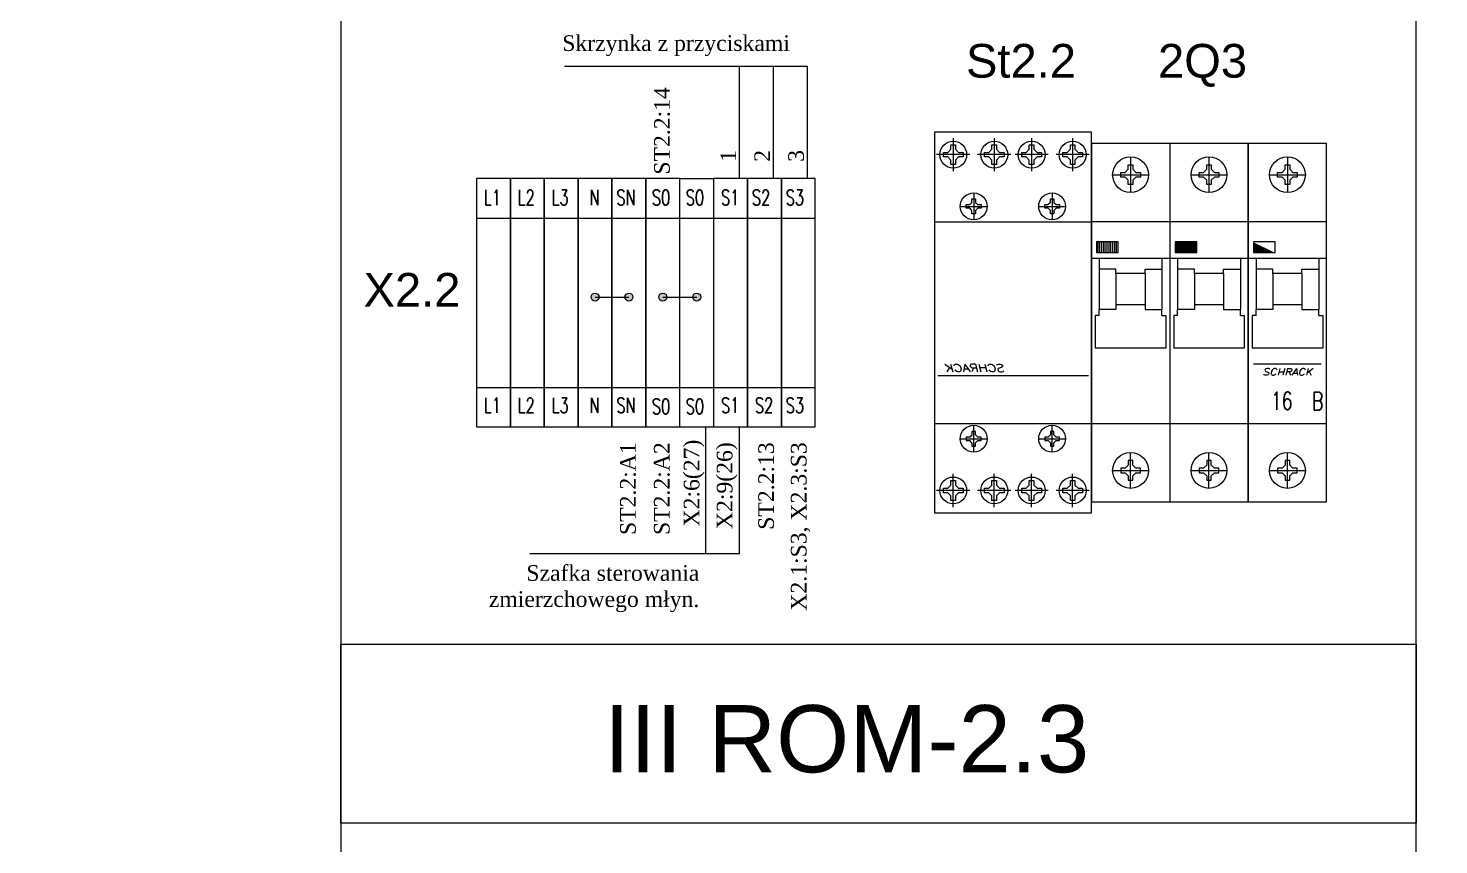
# Model space of a CAD drawing. Header units: millimetres. Extents: x 7130 to 65072, y -4915 to 15466.
# Drawn here: x 57924 to 62359, y 3374 to 5942 of the extents above; entities that cross this region are included whole.
import ezdxf
from ezdxf.enums import TextEntityAlignment as Align

# ---------------------------------------------------------------- set-up
doc = ezdxf.new("R2010")
doc.units = ezdxf.units.MM
doc.header["$LTSCALE"] = 0.3
doc.layers.get('0').update_dxf_attribs({"linetype": 'CONTINUOUS'})
doc.styles.add('Annotative', font='arial.ttf')
doc.styles.add('logo', font='romand.shx', dxfattribs={"oblique": 15, "height": 1.5})
doc.styles.add('OPIS', font='simplex.shx', dxfattribs={"width": 0.7, "height": 4})
doc.styles.get("Standard").update_dxf_attribs({"font": 'romans.shx', "width": 0.7})

msp = doc.modelspace()

# ---------------------------------------------------------------- hatches: boundary and pattern name
at = {"lineweight": 9}
h = msp.add_hatch(dxfattribs=at)
h.set_pattern_fill('ANSI31', color=256, scale=3.522750000000001, angle=45, style=0)
h.set_pattern_definition([(90, (983227372.2759975, 997996037.070297), (-11.18473125, 2.346622895998962e-15), [])])
h.paths.add_polyline_path([(61283.57645750424, 5270.62243156752), (61283.57645750424, 5237.286455144726), (61351.75028839993, 5237.286455144726), (61351.75028839993, 5270.62243156752)])
h = msp.add_hatch(dxfattribs=at)
h.set_pattern_fill('ANSI31', color=256, scale=3.522750000000001, angle=45, style=0)
h.set_pattern_definition([(90, (983227125.6834975, 997996037.070297), (-11.18473125, 2.346622895998962e-15), [])])
h.paths.add_polyline_path([(61530.1689575045, 5270.62243156752), (61530.1689575045, 5237.286455144726), (61598.34278839972, 5237.286455144726), (61598.34278839972, 5270.62243156752)])
h = msp.add_hatch(dxfattribs=at)
h.set_pattern_fill('ANSI31', color=256, scale=3.522750000000001, angle=45, style=0)
h.set_pattern_definition([(90, (983226879.0909976, 997996037.070297), (-11.18473125, 2.346622895998962e-15), [])])
h.paths.add_polyline_path([(61776.7614575043, 5270.62243156752), (61776.7614575043, 5237.286455144726), (61844.93528839998, 5237.286455144726), (61844.93528839998, 5270.62243156752)])
h = msp.add_hatch(color=256, dxfattribs=at)
h.dxf.hatch_style = 1
h.paths.add_polyline_path([(59693.86778355535, 5096.895346674369, 1), (59719.12748462666, 5096.895346674369, 1)])
h.paths.add_polyline_path([(59800.39574355591, 5096.895346674369, 1), (59825.65544462629, 5096.895346674369, 1)])
h = msp.add_hatch(color=256, dxfattribs=at)
h.dxf.hatch_style = 1
h.paths.add_polyline_path([(59906.92370355554, 5096.895346674369, 1), (59932.18340462685, 5096.895346674369, 1)])
h.paths.add_polyline_path([(60013.4516635561, 5096.895346674369, 1), (60038.71136462648, 5096.895346674369, 1)])

# ---------------------------------------------------------------- linework, layer by layer
for p, q in [((59610.62036149722, 5823.00001097584), (60374.17882325087, 5823.00001097584)), ((60161.12290325161, 5469.730392697733), (60161.12290325161, 5823.00001097584)), ((60267.65086325124, 5469.730392697733), (60267.65086325124, 5823.00001097584)), ((60374.17882325087, 5469.730392697733), (60374.17882325087, 5823.00001097584)), ((60832.60475775419, 5596.874054037035), (60832.60475775419, 5492.679440705397)), ((60961.59305094049, 5596.874054037035), (60961.59305094049, 5492.679440705397)), ((61079.19725775399, 5596.874054037035), (61079.19725775399, 5492.679440705397)), ((61208.18555094075, 5596.874054037035), (61208.18555094075, 5492.679440705397)), ((60884.70206442015, 5544.776747371245), (60780.50745108823, 5544.776747371245)), ((60801.60455792217, 5552.03361237963), (60815.6494874885, 5552.03361237963)), ((60801.60455792217, 5544.776747371245), (60801.60455792217, 5552.03361237963)), ((60801.60455792217, 5537.519882362831), (60801.60455792217, 5544.776747371245)), ((60825.34789295594, 5561.732017847273), (60815.6494874885, 5552.03361237963)), ((60825.34789295594, 5561.732017847273), (60825.34789295594, 5575.776947203267)), ((60825.34789295594, 5575.776947203267), (60832.60475775419, 5575.776947203267)), ((60832.60475775419, 5575.776947203267), (60839.86162276292, 5575.776947203267)), ((60839.86162276292, 5575.776947203267), (60839.86162276292, 5561.732017637289)), ((60839.86162255291, 5561.732017847273), (60849.56002802035, 5552.03361237963)), ((60849.56002802035, 5552.03361237963), (60863.60495779623, 5552.03361237963)), ((60863.60495779623, 5552.03361237963), (60863.60495779623, 5544.776747371245)), ((60863.60495779623, 5544.776747371245), (60863.60495779623, 5537.519882362831)), ((61013.69035760645, 5544.776747371245), (60909.49574427499, 5544.776747371245)), ((60930.59285110846, 5552.03361237963), (60944.63778067433, 5552.03361237963)), ((60930.59285110846, 5544.776747371245), (60930.59285110846, 5552.03361237963)), ((60930.59285110846, 5537.519882362831), (60930.59285110846, 5544.776747371245)), ((60954.33618614223, 5561.732017847273), (60944.63778067433, 5552.03361237963)), ((60954.33618614223, 5561.732017847273), (60954.33618614223, 5575.776947203267)), ((60954.33618614223, 5575.776947203267), (60961.59305094049, 5575.776947203267)), ((60961.59305094049, 5575.776947203267), (60968.84991594875, 5575.776947203267)), ((60968.84991594875, 5575.776947203267), (60968.84991594875, 5561.732017637289)), ((60968.84991573921, 5561.732017847273), (60978.54832120618, 5552.03361237963)), ((60978.54832120618, 5552.03361237963), (60992.59325098252, 5552.03361237963)), ((60992.59325098252, 5552.03361237963), (60992.59325098252, 5544.776747371245)), ((60992.59325098252, 5544.776747371245), (60992.59325098252, 5537.519882362831)), ((61131.29456441995, 5544.776747371245), (61027.09995108849, 5544.776747371245)), ((61048.19705792196, 5552.03361237963), (61062.24198748829, 5552.03361237963)), ((61048.19705792196, 5544.776747371245), (61048.19705792196, 5552.03361237963)), ((61048.19705792196, 5537.519882362831), (61048.19705792196, 5544.776747371245)), ((61071.94039295573, 5561.732017847273), (61062.24198748829, 5552.03361237963)), ((61071.94039295573, 5561.732017847273), (61071.94039295573, 5575.776947203267)), ((61071.94039295573, 5575.776947203267), (61079.19725775399, 5575.776947203267)), ((61079.19725775399, 5575.776947203267), (61086.45412276272, 5575.776947203267)), ((61086.45412276272, 5575.776947203267), (61086.45412276272, 5561.732017637289)), ((61086.45412255271, 5561.732017847273), (61096.15252802061, 5552.03361237963)), ((61096.15252802061, 5552.03361237963), (61110.19745779602, 5552.03361237963)), ((61110.19745779602, 5552.03361237963), (61110.19745779602, 5544.776747371245)), ((61110.19745779602, 5544.776747371245), (61110.19745779602, 5537.519882362831)), ((61260.28285760578, 5544.776747371245), (61156.08824427478, 5544.776747371245)), ((61177.18535110872, 5552.03361237963), (61191.23028067459, 5552.03361237963)), ((61177.18535110872, 5544.776747371245), (61177.18535110872, 5552.03361237963)), ((61177.18535110872, 5537.519882362831), (61177.18535110872, 5544.776747371245)), ((61200.92868614203, 5561.732017847273), (61191.23028067459, 5552.03361237963)), ((61200.92868614203, 5561.732017847273), (61200.92868614203, 5575.776947203267)), ((61200.92868614203, 5575.776947203267), (61208.18555094075, 5575.776947203267)), ((61208.18555094075, 5575.776947203267), (61215.44241594902, 5575.776947203267)), ((61215.44241594902, 5575.776947203267), (61215.44241594902, 5561.732017637289)), ((61215.44241573854, 5561.732017847273), (61225.14082120644, 5552.03361237963)), ((61225.14082120644, 5552.03361237963), (61239.18575098232, 5552.03361237963)), ((61239.18575098232, 5552.03361237963), (61239.18575098232, 5544.776747371245)), ((61239.18575098232, 5544.776747371245), (61239.18575098232, 5537.519882362831)), ((61513.58015434729, 5580.348572948831), (61266.98765434703, 5580.348572948831)), ((61266.98765434703, 5580.348572948831), (61266.98765434703, 4453.068572948832)), ((61513.58015434729, 5580.348572948831), (61513.58015434729, 4453.068572948832)), ((61760.17265434755, 5580.348572948831), (61513.58015434729, 5580.348572948831)), ((61760.17265434755, 5580.348572948831), (61760.17265434755, 4453.068572948832)), ((61760.17265434755, 4453.068572948832), (61760.17265434755, 5580.348572948831)), ((62006.76515434735, 5580.348572948831), (61760.17265434755, 5580.348572948831)), ((62006.76515434735, 4453.068572948832), (62006.76515434735, 5580.348572948831)), ((60815.6494874885, 5537.519882362831), (60801.60455792217, 5537.519882362831)), ((60825.34789295594, 5527.821476895188), (60815.6494874885, 5537.519882362831)), ((60825.34789295594, 5513.776547329238), (60825.34789295594, 5527.821476895188)), ((60832.60475775419, 5513.776547329238), (60825.34789295594, 5513.776547329238)), ((60839.86162276292, 5513.776547329238), (60832.60475775419, 5513.776547329238)), ((60839.86162255291, 5527.821476895188), (60849.56002802035, 5537.519882362831)), ((60839.86162276292, 5527.821477105172), (60839.86162276292, 5513.776547329238)), ((60863.60495779623, 5537.519882362831), (60849.56002802035, 5537.519882362831)), ((60944.63778067433, 5537.519882362831), (60930.59285110846, 5537.519882362831)), ((60954.33618614223, 5527.821476895188), (60944.63778067433, 5537.519882362831)), ((60954.33618614223, 5513.776547329238), (60954.33618614223, 5527.821476895188)), ((60961.59305094049, 5513.776547329238), (60954.33618614223, 5513.776547329238)), ((60968.84991594875, 5513.776547329238), (60961.59305094049, 5513.776547329238)), ((60968.84991573921, 5527.821476895188), (60978.54832120618, 5537.519882362831)), ((60968.84991594875, 5527.821477105172), (60968.84991594875, 5513.776547329238)), ((60992.59325098252, 5537.519882362831), (60978.54832120618, 5537.519882362831)), ((61062.24198748829, 5537.519882362831), (61048.19705792196, 5537.519882362831)), ((61071.94039295573, 5527.821476895188), (61062.24198748829, 5537.519882362831)), ((61071.94039295573, 5513.776547329238), (61071.94039295573, 5527.821476895188)), ((61079.19725775399, 5513.776547329238), (61071.94039295573, 5513.776547329238)), ((61086.45412276272, 5513.776547329238), (61079.19725775399, 5513.776547329238)), ((61086.45412255271, 5527.821476895188), (61096.15252802061, 5537.519882362831)), ((61086.45412276272, 5527.821477105172), (61086.45412276272, 5513.776547329238)), ((61110.19745779602, 5537.519882362831), (61096.15252802061, 5537.519882362831)), ((61191.23028067459, 5537.519882362831), (61177.18535110872, 5537.519882362831)), ((61200.92868614203, 5527.821476895188), (61191.23028067459, 5537.519882362831)), ((61200.92868614203, 5513.776547329238), (61200.92868614203, 5527.821476895188)), ((61208.18555094075, 5513.776547329238), (61200.92868614203, 5513.776547329238)), ((61215.44241594902, 5513.776547329238), (61208.18555094075, 5513.776547329238)), ((61215.44241573854, 5527.821476895188), (61225.14082120644, 5537.519882362831)), ((61215.44241594902, 5527.821477105172), (61215.44241594902, 5513.776547329238)), ((61239.18575098232, 5537.519882362831), (61225.14082120644, 5537.519882362831)), ((61383.02703933889, 5512.71177299085), (61390.28390434763, 5512.71177299085)), ((61383.02703933889, 5498.666843214887), (61383.02703933889, 5512.71177299085)), ((61390.28390434763, 5538.075572948845), (61390.28390434763, 5425.347572948842)), ((61390.28390434763, 5512.71177299085), (61397.54076914588, 5512.71177299085)), ((61397.54076914588, 5512.71177299085), (61397.54076914588, 5498.666843424871)), ((61629.61953933915, 5498.666843214887), (61629.61953933915, 5512.71177299085)), ((61629.61953933915, 5512.71177299085), (61636.87640434742, 5512.71177299085)), ((61636.87640434742, 5538.075572948845), (61636.87640434742, 5425.347572948842)), ((61636.87640434742, 5512.71177299085), (61644.13326914568, 5512.71177299085)), ((61644.13326914568, 5512.71177299085), (61644.13326914568, 5498.666843424871)), ((61876.21203933895, 5498.666843214887), (61876.21203933895, 5512.71177299085)), ((61876.21203933895, 5512.71177299085), (61883.46890434768, 5512.71177299085)), ((61883.46890434768, 5538.075572948845), (61883.46890434768, 5425.347572948842)), ((61883.46890434768, 5512.71177299085), (61890.72576914547, 5512.71177299085)), ((61890.72576914547, 5512.71177299085), (61890.72576914547, 5498.666843424871)), ((59972.76605934981, 5469.730392697733), (60079.29401934944, 5469.730392697733)), ((61333.91990434757, 5481.711572948843), (61446.64790434769, 5481.711572948843)), ((61359.28370430559, 5481.711572948843), (61359.28370430559, 5488.968437957228)), ((61359.28370430559, 5488.968437957228), (61373.328634081, 5488.968437957228)), ((61359.28370430559, 5474.454707940429), (61359.28370430559, 5481.711572948843)), ((61373.328634081, 5474.454707940429), (61359.28370430559, 5474.454707940429)), ((61383.02703954891, 5498.666843424871), (61373.328634081, 5488.968437957228)), ((61383.02703954891, 5464.756302472815), (61373.328634081, 5474.454707940429)), ((61383.02703933889, 5450.711373116821), (61383.02703933889, 5464.75630268277)), ((61397.54076914588, 5498.666843424871), (61407.23917461332, 5488.968437957228)), ((61397.54076914588, 5464.756302472815), (61407.23917461332, 5474.454707940429)), ((61397.54076914588, 5464.756302472815), (61397.54076914588, 5450.711373116821)), ((61407.23917461332, 5488.968437957228), (61421.28410417965, 5488.968437957228)), ((61421.28410417965, 5474.454707940429), (61407.23917461332, 5474.454707940429)), ((61421.28410417965, 5488.968437957228), (61421.28410417965, 5481.711572948843)), ((61421.28410417965, 5481.711572948843), (61421.28410417965, 5474.454707940429)), ((61580.51240434736, 5481.711572948843), (61693.24040434702, 5481.711572948843)), ((61605.87620430539, 5488.968437957228), (61619.92113408126, 5488.968437957228)), ((61605.87620430539, 5481.711572948843), (61605.87620430539, 5488.968437957228)), ((61605.87620430539, 5474.454707940429), (61605.87620430539, 5481.711572948843)), ((61619.92113408126, 5474.454707940429), (61605.87620430539, 5474.454707940429)), ((61629.61953954917, 5498.666843424871), (61619.92113408126, 5488.968437957228)), ((61629.61953954917, 5464.756302472815), (61619.92113408126, 5474.454707940429)), ((61629.61953933915, 5450.711373116821), (61629.61953933915, 5464.75630268277)), ((61644.13326914568, 5498.666843424871), (61653.83167461312, 5488.968437957228)), ((61644.13326914568, 5464.756302472815), (61653.83167461312, 5474.454707940429)), ((61644.13326914568, 5464.756302472815), (61644.13326914568, 5450.711373116821)), ((61653.83167461312, 5488.968437957228), (61667.87660417944, 5488.968437957228)), ((61667.87660417944, 5474.454707940429), (61653.83167461312, 5474.454707940429)), ((61667.87660417944, 5488.968437957228), (61667.87660417944, 5481.711572948843)), ((61667.87660417944, 5481.711572948843), (61667.87660417944, 5474.454707940429)), ((61827.10490434762, 5481.711572948843), (61939.83290434728, 5481.711572948843)), ((61852.46870430565, 5488.968437957228), (61866.51363408152, 5488.968437957228)), ((61852.46870430565, 5481.711572948843), (61852.46870430565, 5488.968437957228)), ((61852.46870430565, 5474.454707940429), (61852.46870430565, 5481.711572948843)), ((61866.51363408152, 5474.454707940429), (61852.46870430565, 5474.454707940429)), ((61876.21203954896, 5498.666843424871), (61866.51363408152, 5488.968437957228)), ((61876.21203954896, 5464.756302472815), (61866.51363408152, 5474.454707940429)), ((61876.21203933895, 5450.711373116821), (61876.21203933895, 5464.75630268277)), ((61890.72576914547, 5498.666843424871), (61900.42417461338, 5488.968437957228)), ((61890.72576914547, 5464.756302472815), (61900.42417461338, 5474.454707940429)), ((61890.72576914547, 5464.756302472815), (61890.72576914547, 5450.711373116821)), ((61900.42417461338, 5488.968437957228), (61914.46910417971, 5488.968437957228)), ((61914.46910417971, 5474.454707940429), (61900.42417461338, 5474.454707940429)), ((61914.46910417971, 5488.968437957228), (61914.46910417971, 5481.711572948843)), ((61914.46910417971, 5481.711572948843), (61914.46910417971, 5474.454707940429)), ((60897.09890434757, 5424.350389413914), (60897.09890434757, 5339.778573814343)), ((61143.69140434737, 5424.350389413914), (61143.69140434737, 5339.778573814343)), ((61390.28390434763, 5450.711373116821), (61383.02703933889, 5450.711373116821)), ((61397.54076914588, 5450.711373116821), (61390.28390434763, 5450.711373116821)), ((61636.87640434742, 5450.711373116821), (61629.61953933915, 5450.711373116821)), ((61644.13326914568, 5450.711373116821), (61636.87640434742, 5450.711373116821)), ((61883.46890434768, 5450.711373116821), (61876.21203933895, 5450.711373116821)), ((61890.72576914547, 5450.711373116821), (61883.46890434768, 5450.711373116821)), ((60854.81299654726, 5382.064481614158), (60939.38481214741, 5382.064481614158)), ((60873.84165502625, 5382.064481614158), (60873.84165502625, 5387.508792249428)), ((60873.84165502625, 5387.508792249428), (60884.37856875738, 5387.508792249428)), ((60873.84165502625, 5376.620170978858), (60873.84165502625, 5382.064481614158)), ((60884.37856875738, 5376.620170978858), (60873.84165502625, 5376.620170978858)), ((60891.65459386917, 5394.78481736168), (60884.37856875738, 5387.508792249428)), ((60891.65459386917, 5369.344145866606), (60884.37856875738, 5376.620170978858)), ((60891.65459371178, 5394.784817203996), (60891.65459371178, 5405.321730935568)), ((60891.65459371178, 5405.321730935568), (60897.09890434757, 5405.321730935568)), ((60891.65459371178, 5358.807232449966), (60891.65459371178, 5369.344146024261)), ((60897.09890434757, 5405.321730935568), (60902.54321482551, 5405.321730935568)), ((60902.54321482551, 5405.321730935568), (60902.54321482551, 5394.78481736168)), ((60902.54321482551, 5394.78481736168), (60909.81923993729, 5387.508792249428)), ((60902.54321482551, 5369.344145866606), (60909.81923993729, 5376.620170978858)), ((60902.54321482551, 5369.344145866606), (60902.54321482551, 5358.807232449966)), ((60909.81923993729, 5387.508792249428), (60920.3561535115, 5387.508792249428)), ((60920.3561535115, 5376.620170978858), (60909.81923993729, 5376.620170978858)), ((60920.3561535115, 5387.508792249428), (60920.3561535115, 5382.064481614158)), ((60920.3561535115, 5382.064481614158), (60920.3561535115, 5376.620170978858)), ((61101.40549654752, 5382.064481614158), (61185.97731214721, 5382.064481614158)), ((61120.43415502604, 5382.064481614158), (61120.43415502604, 5387.508792249428)), ((61120.43415502604, 5387.508792249428), (61130.97106875764, 5387.508792249428)), ((61120.43415502604, 5376.620170978858), (61120.43415502604, 5382.064481614158)), ((61130.97106875764, 5376.620170978858), (61120.43415502604, 5376.620170978858)), ((61138.24709386943, 5394.78481736168), (61130.97106875764, 5387.508792249428)), ((61138.24709386943, 5369.344145866606), (61130.97106875764, 5376.620170978858)), ((61138.24709371204, 5394.784817203996), (61138.24709371204, 5405.321730935568)), ((61138.24709371204, 5405.321730935568), (61143.69140434737, 5405.321730935568)), ((61138.24709371204, 5358.807232449966), (61138.24709371204, 5369.344146024261)), ((61143.69140434737, 5405.321730935568), (61149.1357148253, 5405.321730935568)), ((61149.1357148253, 5405.321730935568), (61149.1357148253, 5394.78481736168)), ((61149.1357148253, 5394.78481736168), (61156.41173993709, 5387.508792249428)), ((61149.1357148253, 5369.344145866606), (61156.41173993709, 5376.620170978858)), ((61149.1357148253, 5369.344145866606), (61149.1357148253, 5358.807232449966)), ((61156.41173993709, 5387.508792249428), (61166.9486535113, 5387.508792249428)), ((61166.9486535113, 5376.620170978858), (61156.41173993709, 5376.620170978858)), ((61166.9486535113, 5387.508792249428), (61166.9486535113, 5382.064481614158)), ((61166.9486535113, 5382.064481614158), (61166.9486535113, 5376.620170978858)), ((59333.59829934972, 5345.447772697749), (59440.12625934981, 5345.447772697749)), ((59440.12625934981, 5345.447772697749), (59546.65421934944, 5345.447772697749)), ((59546.65421934944, 5345.447772697749), (59653.18217935, 5345.447772697749)), ((59653.18217935, 5345.447772697749), (59759.71013934963, 5345.447772697749)), ((59759.71013934963, 5345.447772697749), (59866.23809934972, 5345.447772697749)), ((59866.23809934972, 5345.447772697749), (59972.76605934981, 5345.447772697749)), ((59972.76605934981, 5345.447772697749), (60079.29401934944, 5345.447772697749)), ((60079.29401934944, 5345.447772697749), (60185.82197934954, 5345.447772697749)), ((60185.82197934954, 5345.447772697749), (60292.34993934963, 5345.447772697749)), ((60292.34993934963, 5345.447772697749), (60398.87789934973, 5345.447772697749)), ((60773.80265434744, 5333.756072949036), (61020.39515434724, 5333.756072949036)), ((60897.09890434757, 5358.807232449966), (60891.65459371178, 5358.807232449966)), ((60902.54321482551, 5358.807232449966), (60897.09890434757, 5358.807232449966)), ((61020.39515434724, 5333.756072949036), (61266.98765434703, 5333.756072949036)), ((61143.69140434737, 5358.807232449966), (61138.24709371204, 5358.807232449966)), ((61149.1357148253, 5358.807232449966), (61143.69140434737, 5358.807232449966)), ((61513.58015434729, 5334.013708074897), (61266.98765434703, 5334.013708074897)), ((61760.17265434755, 5334.013708074897), (61513.58015434729, 5334.013708074897)), ((62006.76515434735, 5334.013708074897), (61760.17265434755, 5334.013708074897)), ((61513.58015413728, 5218.209872906824), (61266.98765434703, 5218.209872906824)), ((61291.64690434706, 5218.209872906824), (61291.64690434706, 5058.135131294897)), ((61488.92090434727, 5218.209872906824), (61488.92090434727, 5058.135131294897)), ((61760.17265413707, 5218.209872906824), (61513.58015434729, 5218.209872906824)), ((61538.23940434732, 5218.209872906824), (61538.23940434732, 5058.135131294897)), ((61735.51340434706, 5218.209872906824), (61735.51340434706, 5058.135131294897)), ((62006.76515413733, 5218.209872906824), (61760.17265434755, 5218.209872906824)), ((61784.83190434758, 5218.209872906824), (61784.83190434758, 5058.135131294897)), ((61982.10590434732, 5218.209872906824), (61982.10590434732, 5058.135131294897)), ((61344.48815434758, 5184.954131294915), (61291.64690434706, 5184.954131294915)), ((61344.48815434758, 5170.8631312949), (61344.48815434758, 5184.954131294915)), ((61436.07965434768, 5170.8631312949), (61344.48815434758, 5170.8631312949)), ((61344.48815434758, 5170.8631312949), (61344.48815434758, 5072.226131294912)), ((61436.07965434768, 5184.954131294915), (61488.92090434727, 5184.954131294915)), ((61436.07965434768, 5170.8631312949), (61436.07965434768, 5184.954131294915)), ((61436.07965434768, 5170.8631312949), (61436.07965434768, 5072.226131294912)), ((61591.08065434737, 5184.954131294915), (61538.23940434732, 5184.954131294915)), ((61591.08065434737, 5170.8631312949), (61591.08065434737, 5184.954131294915)), ((61591.08065434737, 5170.8631312949), (61591.08065434737, 5072.226131294912)), ((61682.672154347, 5170.8631312949), (61591.08065434737, 5170.8631312949)), ((61682.672154347, 5170.8631312949), (61682.672154347, 5184.954131294915)), ((61682.672154347, 5184.954131294915), (61735.51340434706, 5184.954131294915)), ((61682.672154347, 5170.8631312949), (61682.672154347, 5072.226131294912)), ((61837.67315434763, 5184.954131294915), (61784.83190434758, 5184.954131294915)), ((61837.67315434763, 5170.8631312949), (61837.67315434763, 5184.954131294915)), ((61837.67315434763, 5170.8631312949), (61837.67315434763, 5072.226131294912)), ((61929.26465434727, 5170.8631312949), (61837.67315434763, 5170.8631312949)), ((61929.26465434727, 5170.8631312949), (61929.26465434727, 5184.954131294915)), ((61929.26465434727, 5184.954131294915), (61982.10590434732, 5184.954131294915)), ((61929.26465434727, 5170.8631312949), (61929.26465434727, 5072.226131294912)), ((59706.49763409147, 5096.89534667437), (59813.0255940911, 5096.89534667437)), ((59919.5535540912, 5096.89534667437), (60026.08151409129, 5096.89534667437)), ((61291.64690434706, 5039.372480266262), (61291.64690434706, 5058.135131294897)), ((61344.48815434758, 5058.135131294897), (61291.64690434706, 5058.135131294897)), ((61436.07965434768, 5072.226131294912), (61344.48815434758, 5072.226131294912)), ((61344.48815434758, 5072.226131294912), (61344.48815434758, 5058.135131294897)), ((61436.07965434768, 5072.226131294912), (61436.07965434768, 5058.135131294897)), ((61436.07965434768, 5058.135131294897), (61488.92090434727, 5058.135131294897)), ((61488.92090434727, 5039.372480266262), (61488.92090434727, 5058.135131294897)), ((61591.08065434737, 5058.135131294897), (61538.23940434732, 5058.135131294897)), ((61538.23940434732, 5039.372480266262), (61538.23940434732, 5058.135131294897)), ((61591.08065434737, 5072.226131294912), (61591.08065434737, 5058.135131294897)), ((61682.672154347, 5072.226131294912), (61591.08065434737, 5072.226131294912)), ((61682.672154347, 5072.226131294912), (61682.672154347, 5058.135131294897)), ((61682.672154347, 5058.135131294897), (61735.51340434706, 5058.135131294897)), ((61735.51340434706, 5039.372480266262), (61735.51340434706, 5058.135131294897)), ((61837.67315434763, 5058.135131294897), (61784.83190434758, 5058.135131294897)), ((61784.83190434758, 5039.372480266262), (61784.83190434758, 5058.135131294897)), ((61837.67315434763, 5072.226131294912), (61837.67315434763, 5058.135131294897)), ((61929.26465434727, 5072.226131294912), (61837.67315434763, 5072.226131294912)), ((61929.26465434727, 5072.226131294912), (61929.26465434727, 5058.135131294897)), ((61929.26465434727, 5058.135131294897), (61982.10590434732, 5058.135131294897)), ((61982.10590434732, 5039.372480266262), (61982.10590434732, 5058.135131294897)), ((61279.31727934728, 5039.372480266262), (61279.31727934728, 4935.798336109641)), ((61291.64690434706, 5039.372480266262), (61279.31727934728, 5039.372480266262)), ((61488.92090434727, 5039.372480266262), (61501.25052934705, 5039.372480266262)), ((61501.25052934705, 5039.372480266262), (61501.25052934705, 4935.798336109641)), ((61525.90977934707, 5039.372480266262), (61525.90977934707, 4935.798336109641)), ((61538.23940434732, 5039.372480266262), (61525.90977934707, 5039.372480266262)), ((61735.51340434706, 5039.372480266262), (61747.84302934731, 5039.372480266262)), ((61747.84302934731, 5039.372480266262), (61747.84302934731, 4935.798336109641)), ((61772.50227934733, 5039.372480266262), (61772.50227934733, 4935.798336109641)), ((61784.83190434758, 5039.372480266262), (61772.50227934733, 5039.372480266262)), ((61982.10590434732, 5039.372480266262), (61994.43552934757, 5039.372480266262)), ((61994.43552934757, 5039.372480266262), (61994.43552934757, 4935.798336109641)), ((61501.25052934705, 4935.798336109641), (61279.31727934728, 4935.798335899657)), ((61747.84302934731, 4935.798336109641), (61525.90977934707, 4935.798335899657)), ((61994.43552934757, 4935.798336109641), (61772.50227934733, 4935.798335899657)), ((61989.93160878128, 4885.916396750748), (61777.35658188775, 4885.916396540764)), ((61030.6741449447, 4849.698452496028), (60784.0816449449, 4849.698452496028)), ((61257.74783696659, 4849.698452496028), (61030.6741449447, 4849.698452496028)), ((59333.59829934972, 4812.807972697716), (59440.12625934981, 4812.807972697716)), ((59440.12625934981, 4812.807972697716), (59546.65421934944, 4812.807972697716)), ((59546.65421934944, 4812.807972697716), (59653.18217935, 4812.807972697716)), ((59653.18217935, 4812.807972697716), (59759.71013934963, 4812.807972697716)), ((59759.71013934963, 4812.807972697716), (59866.23809934972, 4812.807972697716)), ((59866.23809934972, 4812.807972697716), (59972.76605934981, 4812.807972697716)), ((59972.76605934981, 4812.807972697716), (60079.29401934944, 4812.807972697716)), ((60079.29401934944, 4812.807972697716), (60185.82197934954, 4812.807972697716)), ((60185.82197934954, 4812.807972697716), (60292.34993934963, 4812.807972697716)), ((60292.34993934963, 4812.807972697716), (60398.87789934973, 4812.807972697716)), ((59972.76605934981, 4688.525352697732), (60079.29401934944, 4688.525352697732)), ((60054.59494325105, 4289.969709449622), (60054.59494325105, 4688.525352697732)), ((60161.12290325161, 4289.969709449622), (60161.12290325161, 4688.525352697732)), ((60773.80265434744, 4699.661072949035), (61020.39515434724, 4699.661072949035)), ((60891.65459386917, 4664.073000031087), (60884.37856875738, 4656.796974918805)), ((60897.09890434757, 4674.609913447697), (60891.65459371178, 4674.609913447697)), ((60891.65459371178, 4674.609913447697), (60891.65459371178, 4664.072999873402)), ((60897.09890434757, 4609.066756483749), (60897.09890434757, 4693.63857208335)), ((60902.54321482551, 4674.609913447697), (60897.09890434757, 4674.609913447697)), ((60902.54321482551, 4664.073000031087), (60902.54321482551, 4674.609913447697)), ((60902.54321482551, 4664.073000031087), (60909.81923993729, 4656.796974918805)), ((61020.39515434724, 4699.661072949035), (61266.98765434703, 4699.661072949035)), ((61138.24709386943, 4664.073000031087), (61130.97106875764, 4656.796974918805)), ((61143.69140434737, 4674.609913447697), (61138.24709371204, 4674.609913447697)), ((61138.24709371204, 4674.609913447697), (61138.24709371204, 4664.072999873402)), ((61143.69140434737, 4609.066756483749), (61143.69140434737, 4693.63857208335)), ((61149.1357148253, 4674.609913447697), (61143.69140434737, 4674.609913447697)), ((61149.1357148253, 4664.073000031087), (61149.1357148253, 4674.609913447697)), ((61149.1357148253, 4664.073000031087), (61156.41173993709, 4656.796974918805)), ((61266.98765434703, 4699.661072948831), (61513.58015434729, 4699.661072948831)), ((61513.58015434729, 4699.661072948831), (61760.17265434755, 4699.661072948831)), ((61760.17265434755, 4699.661072948831), (62006.76515434735, 4699.661072948831)), ((60854.81299654726, 4651.352664283535), (60939.38481214741, 4651.352664283535)), ((60884.37856875738, 4656.796974918805), (60873.84165502625, 4656.796974918805)), ((60873.84165502625, 4656.796974918805), (60873.84165502625, 4651.352664283535)), ((60873.84165502625, 4651.352664283535), (60873.84165502625, 4645.908353648265)), ((60873.84165502625, 4645.908353648265), (60884.37856875738, 4645.908353648265)), ((60891.65459386917, 4638.632328535983), (60884.37856875738, 4645.908353648265)), ((60891.65459371178, 4638.632328693668), (60891.65459371178, 4628.095414962096)), ((60891.65459371178, 4628.095414962096), (60897.09890434757, 4628.095414962096)), ((60897.09890434757, 4628.095414962096), (60902.54321482551, 4628.095414962096)), ((60902.54321482551, 4638.632328535983), (60909.81923993729, 4645.908353648265)), ((60902.54321482551, 4628.095414962096), (60902.54321482551, 4638.632328535983)), ((60920.3561535115, 4656.796974918805), (60909.81923993729, 4656.796974918805)), ((60909.81923993729, 4645.908353648265), (60920.3561535115, 4645.908353648265)), ((60920.3561535115, 4651.352664283535), (60920.3561535115, 4656.796974918805)), ((60920.3561535115, 4645.908353648265), (60920.3561535115, 4651.352664283535)), ((61101.40549654752, 4651.352664283535), (61185.97731214721, 4651.352664283535)), ((61130.97106875764, 4656.796974918805), (61120.43415502604, 4656.796974918805)), ((61120.43415502604, 4656.796974918805), (61120.43415502604, 4651.352664283535)), ((61120.43415502604, 4651.352664283535), (61120.43415502604, 4645.908353648265)), ((61120.43415502604, 4645.908353648265), (61130.97106875764, 4645.908353648265)), ((61138.24709386943, 4638.632328535983), (61130.97106875764, 4645.908353648265)), ((61138.24709371204, 4638.632328693668), (61138.24709371204, 4628.095414962096)), ((61138.24709371204, 4628.095414962096), (61143.69140434737, 4628.095414962096)), ((61143.69140434737, 4628.095414962096), (61149.1357148253, 4628.095414962096)), ((61149.1357148253, 4638.632328535983), (61156.41173993709, 4645.908353648265)), ((61149.1357148253, 4628.095414962096), (61149.1357148253, 4638.632328535983)), ((61166.9486535113, 4656.796974918805), (61156.41173993709, 4656.796974918805)), ((61156.41173993709, 4645.908353648265), (61166.9486535113, 4645.908353648265)), ((61166.9486535113, 4651.352664283535), (61166.9486535113, 4656.796974918805)), ((61166.9486535113, 4645.908353648265), (61166.9486535113, 4651.352664283535)), ((61383.02703954891, 4568.660843424848), (61373.328634081, 4558.962437957234)), ((61383.02703933889, 4582.705772780871), (61383.02703933889, 4568.660843214893)), ((61390.28390434763, 4582.705772780871), (61383.02703933889, 4582.705772780871)), ((61390.28390434763, 4495.341572948819), (61390.28390434763, 4608.069572948822)), ((61397.54076914588, 4582.705772780871), (61390.28390434763, 4582.705772780871)), ((61397.54076914588, 4568.660843424848), (61397.54076914588, 4582.705772780871)), ((61397.54076914588, 4568.660843424848), (61407.23917461332, 4558.962437957234)), ((61629.61953954917, 4568.660843424848), (61619.92113408126, 4558.962437957234)), ((61636.87640434742, 4582.705772780871), (61629.61953933915, 4582.705772780871)), ((61629.61953933915, 4582.705772780871), (61629.61953933915, 4568.660843214893)), ((61636.87640434742, 4495.341572948819), (61636.87640434742, 4608.069572948822)), ((61644.13326914568, 4582.705772780871), (61636.87640434742, 4582.705772780871)), ((61644.13326914568, 4568.660843424848), (61644.13326914568, 4582.705772780871)), ((61644.13326914568, 4568.660843424848), (61653.83167461312, 4558.962437957234)), ((61876.21203954896, 4568.660843424848), (61866.51363408152, 4558.962437957234)), ((61883.46890434768, 4582.705772780871), (61876.21203933895, 4582.705772780871)), ((61876.21203933895, 4582.705772780871), (61876.21203933895, 4568.660843214893)), ((61883.46890434768, 4495.341572948819), (61883.46890434768, 4608.069572948822)), ((61890.72576914547, 4582.705772780871), (61883.46890434768, 4582.705772780871)), ((61890.72576914547, 4568.660843424848), (61890.72576914547, 4582.705772780871)), ((61890.72576914547, 4568.660843424848), (61900.42417461338, 4558.962437957234)), ((60832.60475775419, 4436.5430918606), (60832.60475775419, 4540.737705192267)), ((60961.59305094049, 4436.5430918606), (60961.59305094049, 4540.737705192267)), ((61079.19725775399, 4436.5430918606), (61079.19725775399, 4540.737705192267)), ((61208.18555094075, 4436.5430918606), (61208.18555094075, 4540.737705192267)), ((61333.91990434757, 4551.705572948849), (61446.64790434769, 4551.705572948849)), ((61373.328634081, 4558.962437957234), (61359.28370430559, 4558.962437957234)), ((61359.28370430559, 4558.962437957234), (61359.28370430559, 4551.705572948849)), ((61359.28370430559, 4551.705572948849), (61359.28370430559, 4544.448707940435)), ((61359.28370430559, 4544.448707940435), (61373.328634081, 4544.448707940435)), ((61383.02703954891, 4534.750302472792), (61373.328634081, 4544.448707940435)), ((61383.02703933889, 4534.750302682776), (61383.02703933889, 4520.705372906843)), ((61397.54076914588, 4534.750302472792), (61407.23917461332, 4544.448707940435)), ((61397.54076914588, 4520.705372906843), (61397.54076914588, 4534.750302472792)), ((61421.28410417965, 4558.962437957234), (61407.23917461332, 4558.962437957234)), ((61407.23917461332, 4544.448707940435), (61421.28410417965, 4544.448707940435)), ((61421.28410417965, 4551.705572948849), (61421.28410417965, 4558.962437957234)), ((61421.28410417965, 4544.448707940435), (61421.28410417965, 4551.705572948849)), ((61580.51240434736, 4551.705572948849), (61693.24040434702, 4551.705572948849)), ((61605.87620430539, 4558.962437957234), (61605.87620430539, 4551.705572948849)), ((61619.92113408126, 4558.962437957234), (61605.87620430539, 4558.962437957234)), ((61605.87620430539, 4551.705572948849), (61605.87620430539, 4544.448707940435)), ((61605.87620430539, 4544.448707940435), (61619.92113408126, 4544.448707940435)), ((61629.61953954917, 4534.750302472792), (61619.92113408126, 4544.448707940435)), ((61629.61953933915, 4534.750302682776), (61629.61953933915, 4520.705372906843)), ((61644.13326914568, 4534.750302472792), (61653.83167461312, 4544.448707940435)), ((61644.13326914568, 4520.705372906843), (61644.13326914568, 4534.750302472792)), ((61667.87660417944, 4558.962437957234), (61653.83167461312, 4558.962437957234)), ((61653.83167461312, 4544.448707940435), (61667.87660417944, 4544.448707940435)), ((61667.87660417944, 4551.705572948849), (61667.87660417944, 4558.962437957234)), ((61667.87660417944, 4544.448707940435), (61667.87660417944, 4551.705572948849)), ((61827.10490434762, 4551.705572948849), (61939.83290434728, 4551.705572948849)), ((61852.46870430565, 4558.962437957234), (61852.46870430565, 4551.705572948849)), ((61866.51363408152, 4558.962437957234), (61852.46870430565, 4558.962437957234)), ((61852.46870430565, 4551.705572948849), (61852.46870430565, 4544.448707940435)), ((61852.46870430565, 4544.448707940435), (61866.51363408152, 4544.448707940435)), ((61876.21203954896, 4534.750302472792), (61866.51363408152, 4544.448707940435)), ((61876.21203933895, 4534.750302682776), (61876.21203933895, 4520.705372906843)), ((61890.72576914547, 4534.750302472792), (61900.42417461338, 4544.448707940435)), ((61890.72576914547, 4520.705372906843), (61890.72576914547, 4534.750302472792)), ((61914.46910417971, 4558.962437957234), (61900.42417461338, 4558.962437957234)), ((61900.42417461338, 4544.448707940435), (61914.46910417971, 4544.448707940435)), ((61914.46910417971, 4551.705572948849), (61914.46910417971, 4558.962437957234)), ((61914.46910417971, 4544.448707940435), (61914.46910417971, 4551.705572948849)), ((60884.70206442015, 4488.640398526448), (60780.50745108823, 4488.640398526448)), ((60801.60455792217, 4495.897263534833), (60815.6494874885, 4495.897263534833)), ((60801.60455792217, 4488.640398526448), (60801.60455792217, 4495.897263534833)), ((60801.60455792217, 4481.383533518034), (60801.60455792217, 4488.640398526448)), ((60815.6494874885, 4481.383533518034), (60801.60455792217, 4481.383533518034)), ((60825.34789295594, 4505.595669002476), (60815.6494874885, 4495.897263534833)), ((60825.34789295594, 4471.685128050391), (60815.6494874885, 4481.383533518034)), ((60825.34789295594, 4505.595669002476), (60825.34789295594, 4519.64059835847)), ((60825.34789295594, 4519.64059835847), (60832.60475775419, 4519.64059835847)), ((60832.60475775419, 4519.64059835847), (60839.86162276292, 4519.64059835847)), ((60839.86162276292, 4519.64059835847), (60839.86162276292, 4505.595668792492)), ((60839.86162255291, 4505.595669002476), (60849.56002802035, 4495.897263534833)), ((60839.86162255291, 4471.685128050391), (60849.56002802035, 4481.383533518034)), ((60849.56002802035, 4495.897263534833), (60863.60495779623, 4495.897263534833)), ((60863.60495779623, 4481.383533518034), (60849.56002802035, 4481.383533518034)), ((60863.60495779623, 4495.897263534833), (60863.60495779623, 4488.640398526448)), ((60863.60495779623, 4488.640398526448), (60863.60495779623, 4481.383533518034)), ((61013.69035760645, 4488.640398526448), (60909.49574427499, 4488.640398526448)), ((60930.59285110846, 4495.897263534833), (60944.63778067433, 4495.897263534833)), ((60930.59285110846, 4488.640398526448), (60930.59285110846, 4495.897263534833)), ((60930.59285110846, 4481.383533518034), (60930.59285110846, 4488.640398526448)), ((60944.63778067433, 4481.383533518034), (60930.59285110846, 4481.383533518034)), ((60954.33618614223, 4505.595669002476), (60944.63778067433, 4495.897263534833)), ((60954.33618614223, 4471.685128050391), (60944.63778067433, 4481.383533518034)), ((60954.33618614223, 4505.595669002476), (60954.33618614223, 4519.64059835847)), ((60954.33618614223, 4519.64059835847), (60961.59305094049, 4519.64059835847)), ((60961.59305094049, 4519.64059835847), (60968.84991594875, 4519.64059835847)), ((60968.84991594875, 4519.64059835847), (60968.84991594875, 4505.595668792492)), ((60968.84991573921, 4505.595669002476), (60978.54832120618, 4495.897263534833)), ((60968.84991573921, 4471.685128050391), (60978.54832120618, 4481.383533518034)), ((60978.54832120618, 4495.897263534833), (60992.59325098252, 4495.897263534833)), ((60992.59325098252, 4481.383533518034), (60978.54832120618, 4481.383533518034)), ((60992.59325098252, 4495.897263534833), (60992.59325098252, 4488.640398526448)), ((60992.59325098252, 4488.640398526448), (60992.59325098252, 4481.383533518034)), ((61131.29456441995, 4488.640398526448), (61027.09995108849, 4488.640398526448)), ((61048.19705792196, 4495.897263534833), (61062.24198748829, 4495.897263534833)), ((61048.19705792196, 4488.640398526448), (61048.19705792196, 4495.897263534833)), ((61048.19705792196, 4481.383533518034), (61048.19705792196, 4488.640398526448)), ((61062.24198748829, 4481.383533518034), (61048.19705792196, 4481.383533518034)), ((61071.94039295573, 4505.595669002476), (61062.24198748829, 4495.897263534833)), ((61071.94039295573, 4471.685128050391), (61062.24198748829, 4481.383533518034)), ((61071.94039295573, 4505.595669002476), (61071.94039295573, 4519.64059835847)), ((61071.94039295573, 4519.64059835847), (61079.19725775399, 4519.64059835847)), ((61079.19725775399, 4519.64059835847), (61086.45412276272, 4519.64059835847)), ((61086.45412276272, 4519.64059835847), (61086.45412276272, 4505.595668792492)), ((61086.45412255271, 4505.595669002476), (61096.15252802061, 4495.897263534833)), ((61086.45412255271, 4471.685128050391), (61096.15252802061, 4481.383533518034)), ((61096.15252802061, 4495.897263534833), (61110.19745779602, 4495.897263534833)), ((61110.19745779602, 4481.383533518034), (61096.15252802061, 4481.383533518034)), ((61110.19745779602, 4495.897263534833), (61110.19745779602, 4488.640398526448)), ((61110.19745779602, 4488.640398526448), (61110.19745779602, 4481.383533518034)), ((61260.28285760578, 4488.640398526448), (61156.08824427478, 4488.640398526448)), ((61177.18535110872, 4495.897263534833), (61191.23028067459, 4495.897263534833)), ((61177.18535110872, 4488.640398526448), (61177.18535110872, 4495.897263534833)), ((61177.18535110872, 4481.383533518034), (61177.18535110872, 4488.640398526448)), ((61191.23028067459, 4481.383533518034), (61177.18535110872, 4481.383533518034)), ((61200.92868614203, 4505.595669002476), (61191.23028067459, 4495.897263534833)), ((61200.92868614203, 4471.685128050391), (61191.23028067459, 4481.383533518034)), ((61200.92868614203, 4505.595669002476), (61200.92868614203, 4519.64059835847)), ((61200.92868614203, 4519.64059835847), (61208.18555094075, 4519.64059835847)), ((61208.18555094075, 4519.64059835847), (61215.44241594902, 4519.64059835847)), ((61215.44241594902, 4519.64059835847), (61215.44241594902, 4505.595668792492)), ((61215.44241573854, 4505.595669002476), (61225.14082120644, 4495.897263534833)), ((61215.44241573854, 4471.685128050391), (61225.14082120644, 4481.383533518034)), ((61225.14082120644, 4495.897263534833), (61239.18575098232, 4495.897263534833)), ((61239.18575098232, 4481.383533518034), (61225.14082120644, 4481.383533518034)), ((61239.18575098232, 4495.897263534833), (61239.18575098232, 4488.640398526448)), ((61239.18575098232, 4488.640398526448), (61239.18575098232, 4481.383533518034)), ((61383.02703933889, 4520.705372906843), (61390.28390434763, 4520.705372906843)), ((61390.28390434763, 4520.705372906843), (61397.54076914588, 4520.705372906843)), ((61629.61953933915, 4520.705372906843), (61636.87640434742, 4520.705372906843)), ((61636.87640434742, 4520.705372906843), (61644.13326914568, 4520.705372906843)), ((61876.21203933895, 4520.705372906843), (61883.46890434768, 4520.705372906843)), ((61883.46890434768, 4520.705372906843), (61890.72576914547, 4520.705372906843)), ((60825.34789295594, 4457.640198484441), (60825.34789295594, 4471.685128050391)), ((60832.60475775419, 4457.640198484441), (60825.34789295594, 4457.640198484441)), ((60839.86162276292, 4457.640198484441), (60832.60475775419, 4457.640198484441)), ((60839.86162276292, 4471.685128260375), (60839.86162276292, 4457.640198484441)), ((60954.33618614223, 4457.640198484441), (60954.33618614223, 4471.685128050391)), ((60961.59305094049, 4457.640198484441), (60954.33618614223, 4457.640198484441)), ((60968.84991594875, 4457.640198484441), (60961.59305094049, 4457.640198484441)), ((60968.84991594875, 4471.685128260375), (60968.84991594875, 4457.640198484441)), ((61071.94039295573, 4457.640198484441), (61071.94039295573, 4471.685128050391)), ((61079.19725775399, 4457.640198484441), (61071.94039295573, 4457.640198484441)), ((61086.45412276272, 4457.640198484441), (61079.19725775399, 4457.640198484441)), ((61086.45412276272, 4471.685128260375), (61086.45412276272, 4457.640198484441)), ((61200.92868614203, 4457.640198484441), (61200.92868614203, 4471.685128050391)), ((61208.18555094075, 4457.640198484441), (61200.92868614203, 4457.640198484441)), ((61215.44241594902, 4457.640198484441), (61208.18555094075, 4457.640198484441)), ((61215.44241594902, 4471.685128260375), (61215.44241594902, 4457.640198484441)), ((61266.98765434703, 4453.068572948832), (61513.58015434729, 4453.068572948832)), ((61513.58015434729, 4453.068572948832), (61760.17265434755, 4453.068572948832)), ((61760.17265434755, 4453.068572948832), (62006.76515434735, 4453.068572948832)), ((59501.36041723663, 4289.969709449622), (60161.12290325161, 4289.969709449622))]:
    msp.add_line(p, q, dxfattribs=at)
at = {"color": 251, "lineweight": 9}
for points in [[(57779.93804856582, 12276.80121942051), (58907.21804856561, 12276.80121942051), (58907.21804856561, 792.2646480543481), (57779.93804856535, 792.2646480543481)], [(62287.98296190432, 12276.80121942051), (63133.44296190428, 12276.80121942051), (63133.44296190428, 792.2646480543481), (62287.98296190432, 792.2646480543481)], [(58907.21804856561, 4005.52017768129), (62287.98296190432, 4005.52017768129), (62287.98296190432, 3441.880177681305), (58907.21804856561, 3441.880177681305)]]:
    msp.add_lwpolyline(points, close=True, dxfattribs=at)
at = {"lineweight": 9}
for points in [[(61266.98765434703, 5615.576072948839), (60773.80265434744, 5615.576072948839), (60773.80265434744, 4417.841072948824), (61266.98765434703, 4417.841072948824)], [(59333.59829934972, 4688.525352697732), (59440.12625934981, 4688.525352697732), (59440.12625934981, 5469.730392697733), (59333.59829934972, 5469.730392697733)], [(59440.12625934981, 4688.525352697732), (59546.65421934944, 4688.525352697732), (59546.65421934944, 5469.730392697733), (59440.12625934981, 5469.730392697733)], [(59546.65421934944, 4688.525352697732), (59653.18217935, 4688.525352697732), (59653.18217935, 5469.730392697733), (59546.65421934944, 5469.730392697733)], [(59653.18217935, 4688.525352697732), (59759.71013934963, 4688.525352697732), (59759.71013934963, 5469.730392697733), (59653.18217935, 5469.730392697733)], [(59759.71013934963, 4688.525352697732), (59866.23809934972, 4688.525352697732), (59866.23809934972, 5469.730392697733), (59759.71013934963, 5469.730392697733)], [(59866.23809934972, 4688.525352697732), (59972.76605934981, 4688.525352697732), (59972.76605934981, 5469.730392697733), (59866.23809934972, 5469.730392697733)], [(60079.29401934944, 4688.525352697732), (60185.82197934954, 4688.525352697732), (60185.82197934954, 5469.730392697733), (60079.29401934944, 5469.730392697733)], [(60185.82197934954, 4688.525352697732), (60292.34993934963, 4688.525352697732), (60292.34993934963, 5469.730392697733), (60185.82197934954, 5469.730392697733)], [(60292.34993934963, 4688.525352697732), (60398.87789934973, 4688.525352697732), (60398.87789934973, 5469.730392697733), (60292.34993934963, 5469.730392697733)], [(61351.75028839993, 5270.62243156755), (61283.57645750424, 5270.62243156755), (61283.57645750424, 5237.286455144727), (61351.75028839993, 5237.286455144727)], [(61598.34278839972, 5270.62243156755), (61530.1689575045, 5270.62243156755), (61530.1689575045, 5237.286455144727), (61598.34278839972, 5237.286455144727)], [(61844.93528839998, 5270.62243156755), (61776.7614575043, 5270.62243156755), (61776.7614575043, 5237.286455144727), (61844.93528839998, 5237.286455144727)]]:
    msp.add_lwpolyline(points, close=True, dxfattribs=at)
for centre, radius in [((60832.60475775419, 5544.776747371245), 42.27300000084547), ((60961.59305094049, 5544.776747371245), 42.27300000084547), ((61079.19725775399, 5544.776747371245), 42.27300000084547), ((61208.18555094075, 5544.776747371245), 42.27300000084547), ((61390.28390434763, 5481.711572948843), 56.36400000000002), ((61636.87640434742, 5481.711572948843), 56.36400000000002), ((61883.46890434768, 5481.711572948843), 56.36400000000002), ((60897.09890434757, 5382.064481614158), 42.27300000084547), ((61143.69140434737, 5382.064481614158), 42.27300000084547), ((59706.49763409147, 5096.89534667437), 12.62985053544588), ((59813.0255940911, 5096.89534667437), 12.62985053544588), ((59919.5535540912, 5096.89534667437), 12.62985053544588), ((60026.08151409129, 5096.89534667437), 12.62985053544588), ((60897.09890434757, 4651.352664283535), 42.27300000084547), ((61143.69140434737, 4651.352664283535), 42.27300000084547), ((61390.28390434763, 4551.705572948849), 56.36400000000002), ((61636.87640434742, 4551.705572948849), 56.36400000000002), ((61883.46890434768, 4551.705572948849), 56.36400000000002), ((60832.60475775419, 4488.640398526448), 42.27300000084547), ((60961.59305094049, 4488.640398526448), 42.27300000084547), ((61079.19725775399, 4488.640398526448), 42.27300000084547), ((61208.18555094075, 4488.640398526448), 42.27300000084547)]:
    msp.add_circle(centre, radius, dxfattribs=at)

# ---------------------------------------------------------------- texts
at = {"lineweight": 9, "style": 'logo', "oblique": 15, "text_generation_flag": 4, "width": 1.242331416492377}
msp.add_text('SCHRACK', height=24.49954947283077, rotation=180, dxfattribs=at).set_placement((60902.88591059815, 4861.82172197508), align=Align.CENTER)
at = {"lineweight": 9, "style": 'logo', "oblique": 15, "width": 1.2}
msp.add_text('SCHRACK', height=21.1365, dxfattribs=at).set_placement((61883.46890434768, 4850.951922494656), align=Align.CENTER)
at = {"lineweight": 9, "style": 'OPIS', "width": 0.7}
for s, p in [('16', (61832.01270226302, 4742.433576803713)), ('B', (61961.25322102715, 4741.450719740445))]:
    msp.add_text(s, height=56.36400000000002, dxfattribs=at).set_placement(p)
at = {"color": 0, "lineweight": 9, "char_height": 49.31850000000001, "attachment_point": 3, "style": 'Annotative'}
for s, insert, width in [('{\\fTimes New Roman|b0|i0|c238|p18;Skrzynka z przyciskami}', (60318.97212288814, 5920.189865741733), 796.1206915122975), ('{\\fTimes New Roman|b0|i0|c238|p18;Szafka sterowania zmierzchowego młyn.}', (60034.36053315509, 4253.846982342948), 878.2785825270718)]:
    msp.add_mtext(s, dxfattribs=dict(at, insert=insert, width=width))
at = {"lineweight": 9, "attachment_point": 1, "style": 'Annotative'}
for s, width, insert, char_height in [('St2.2', 279.871133504208, (60872.8396268916, 5892.895375391992), 106.03082952), ('X2.2', 279.871133504208, (58978.40815225389, 5172.664859569981), 106.03082952), ('III ROM-2.3', 1972.64123805583, (59734.51099242183, 3813.555519089015), 211.365)]:
    msp.add_mtext_dynamic_manual_height_columns(s, width=width, gutter_width=1, heights=[0], dxfattribs=dict(at, insert=insert, char_height=char_height))
at = {"lineweight": 9, "insert": (61476.61494116165, 5892.895375391992), "char_height": 106.03082952, "width": 279.871133504208, "attachment_point": 1, "style": 'Annotative'}
msp.add_mtext('2Q3', dxfattribs=at)
at = {"color": 0, "lineweight": 9, "char_height": 49.31850000000001, "style": 'Annotative'}
for s, insert, width, attachment_point, rotation in [('{\\fTimes New Roman|b0|i0|c238|p18;ST2.2:14}', (59892.03907981707, 5757.060017494165), 331.530797851272, 3, 90.00000000000001), ('{\\fTimes New Roman|b0|i0|c238|p18;1}', (60100.72819315462, 5522.203357786842), 331.530797851272, 1, 90), ('{\\fTimes New Roman|b0|i0|c238|p18;2}', (60207.25615315425, 5522.203357786842), 331.530797851272, 1, 90), ('{\\fTimes New Roman|b0|i0|c238|p18;3}', (60313.78411315434, 5522.203357786842), 331.530797851272, 1, 90), ('{\\fTimes New Roman|b0|i0|c238|p18;ST2.2:A1}', (59785.03483267833, 4640.261954826914), 331.530797851272, 3, 90.00000000000001), ('{\\fTimes New Roman|b0|i0|c238|p18;ST2.2:A2}', (59891.56279267796, 4640.261954826914), 331.530797851272, 3, 90.00000000000001), ('{\\fTimes New Roman|b0|i0|c238|p18;X2:6(27)}', (59985.29173666664, 4375.305746040598), 331.530797851272, 1, 90), ('{\\fTimes New Roman|b0|i0|c238|p18;X2:9(26)}', (60088.99640520575, 4640.261954826914), 331.530797851272, 3, 90.00000000000001), ('{\\fTimes New Roman|b0|i0|c238|p18;ST2.2:13}', (60219.59797032509, 4640.261954826914), 331.530797851272, 3, 90.00000000000001), ('{\\fTimes New Roman|b0|i0|c238|p18;X2.1:S3, X2.3:S3}', (60322.14194062591, 4640.261954826914), 852.3708223352887, 3, 90.00000000000001)]:
    msp.add_mtext(s, dxfattribs=dict(at, insert=insert, width=width, attachment_point=attachment_point, rotation=rotation))
at = {"lineweight": 9, "char_height": 47.93758200000001, "attachment_point": 1}
for s, insert in [('L1', (59357.03845315665, 5433.940404356341)), ('L2', (59463.56641315582, 5433.940404356341)), ('L3', (59570.09437315591, 5433.940404356341)), ('N', (59689.41895102995, 5433.940404356341)), ('SN', (59773.55285801418, 5433.940404356341)), ('S0', (59885.22156268457, 5433.940404356341)), ('S0', (59991.74952268467, 5433.940404356341)), ('S1', (60102.73417315498, 5433.940404356341)), ('S2', (60199.69296234153, 5433.940404356341)), ('S3', (60306.19265801372, 5433.940404356341)), ('L1', (59357.03845315665, 4780.370682409208)), ('L2', (59463.56641315582, 4780.370682409208)), ('L3', (59570.09437315591, 4780.370682409208)), ('N', (59689.41895102995, 4780.370682409208)), ('SN', (59773.55285801418, 4780.370682409208)), ('S0', (59885.22156268457, 4777.017984356324)), ('S0', (59991.74952268467, 4777.017984356324)), ('S1', (60102.73417315498, 4780.370682409208)), ('S2', (60209.26213315554, 4780.370682409208)), ('S3', (60306.19265801372, 4780.370682409208))]:
    msp.add_mtext_dynamic_manual_height_columns(s, width=279.871133504208, gutter_width=1, heights=[0], dxfattribs=dict(at, insert=insert))

doc.saveas('drawing.dxf')
